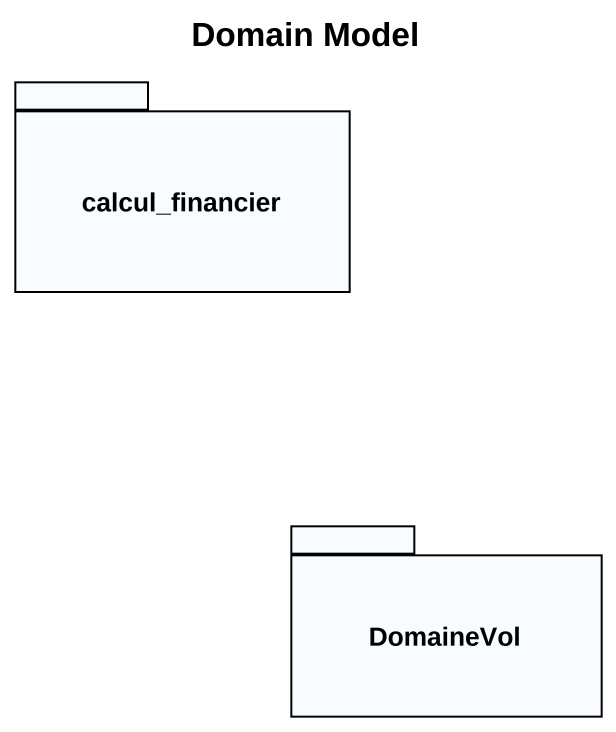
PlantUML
@startuml
title Domain Model
package calcul_financier {
}
package DomaineVol {
}
@enduml
